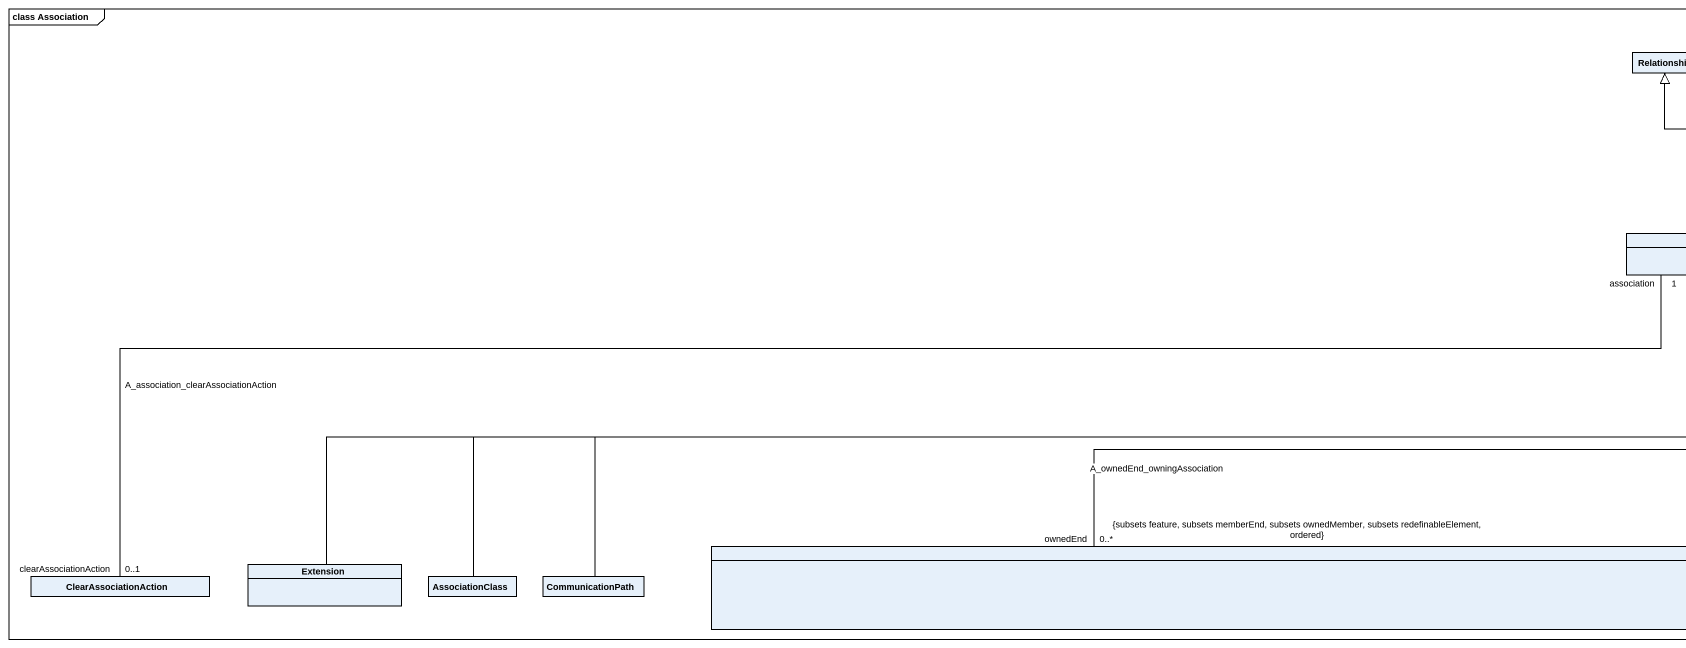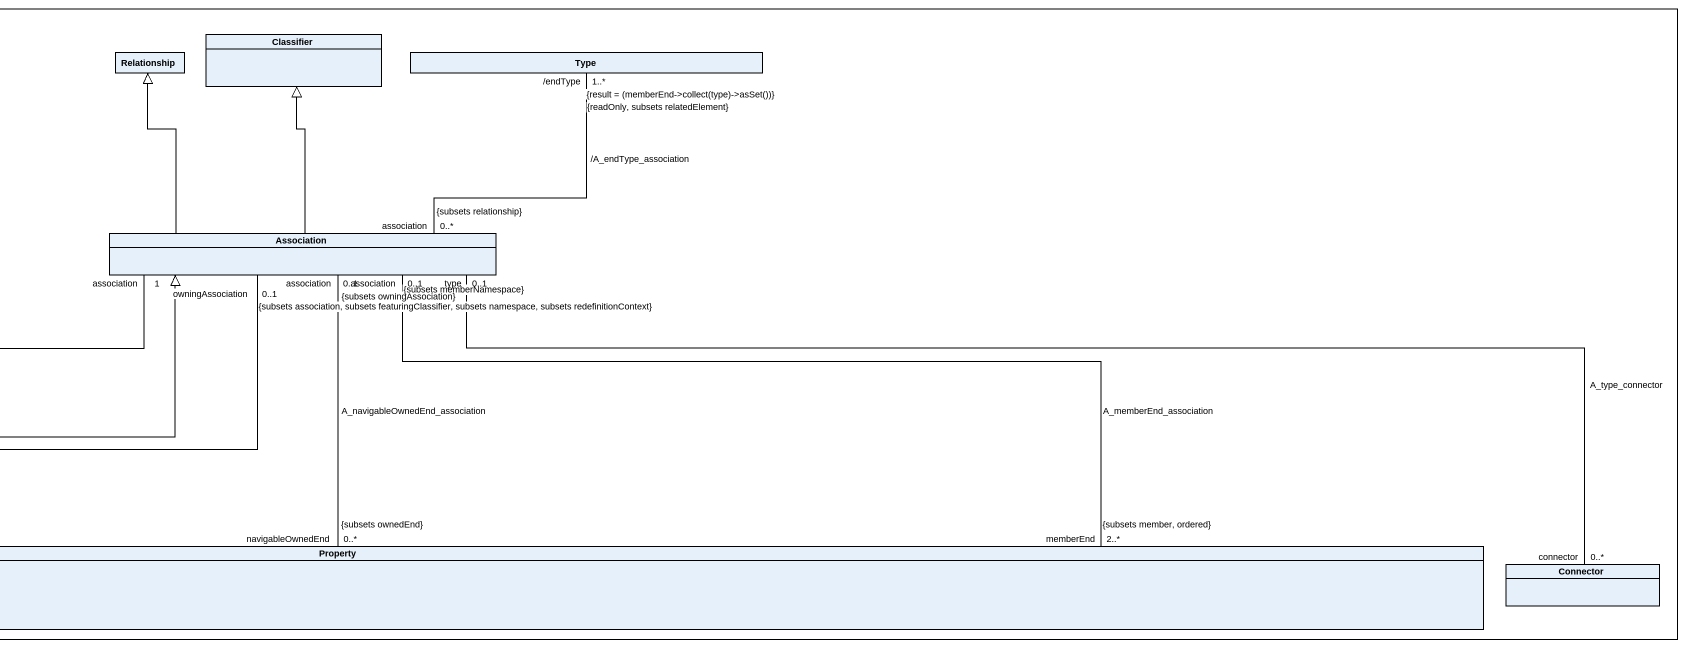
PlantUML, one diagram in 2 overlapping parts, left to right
@startuml
mainframe class Association
hide circle
hide empty members
class Relationship
class Classifier
class Type
class Association
class Extension
class Property
class Connector
class ClearAssociationAction
class AssociationClass
class CommunicationPath
Association -up-|> Relationship
Association -up-|> Classifier
Association "association\n0..*\n{subsets relationship}" -up- "/endType\n1..*\n{result = (memberEnd->collect(type)->asSet())}\n{readOnly, subsets relatedElement}" Type : /A_endType_association
Association "owningAssociation\n0..1\n{subsets association, subsets featuringClassifier, subsets namespace, subsets redefinitionContext}" -- "ownedEnd\n0..*\n{subsets feature, subsets memberEnd, subsets ownedMember, subsets redefinableElement, ordered}" Property : A_ownedEnd_owningAssociation
Association "association\n0..1\n{subsets owningAssociation}" -- "navigableOwnedEnd\n0..*\n{subsets ownedEnd}" Property : A_navigableOwnedEnd_association
Association "association\n0..1\n{subsets memberNamespace}" -- "memberEnd\n2..*\n{subsets member, ordered}" Property : A_memberEnd_association
Extension -right-|> Association
Connector "connector\n0..*" -left- "type\n0..1" Association : A_type_connector
ClearAssociationAction "clearAssociationAction\n0..1" -right- "association\n1" Association : A_association_clearAssociationAction
AssociationClass -right-|> Association
CommunicationPath -right-|> Association
@enduml
